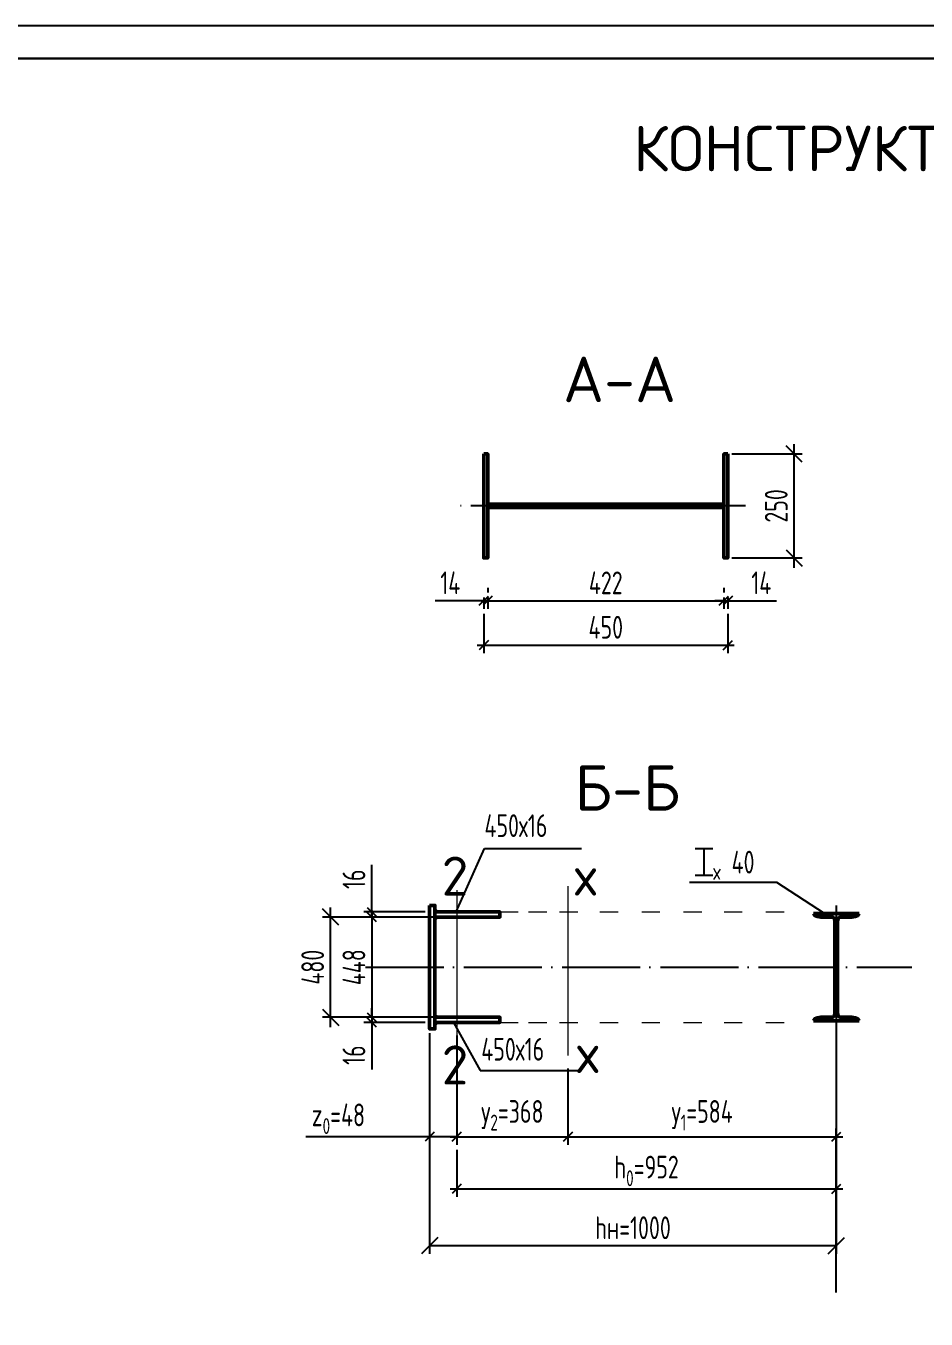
# Model space of a CAD drawing. Header units: millimetres. Extents: x -258606 to -95372, y 16759 to 83244.
# Drawn here: x -125656.2 to -125517.8, y 42147 to 42345.8 of the extents above; entities that cross this region are included whole.
import ezdxf

# ---------------------------------------------------------------- set-up
doc = ezdxf.new("R2010")
doc.units = ezdxf.units.MM
doc.header["$LTSCALE"] = 0.5
doc.linetypes.add('ACAD_ISO04W100', pattern=[30, 24, -3, 0, -3])
for name, color, linetype, lineweight in [('0.25-STAMP', 10, 'Continuous', 25), ('0.3-STAMP', 7, 'Continuous', 30), ('ТОЛСТЫЕ', 1, 'Continuous', 50), ('ТОНКИЕе', 7, 'Continuous', 5)]:
    doc.layers.add(name, color=color, linetype=linetype, lineweight=lineweight)
doc.layers.add('Осевые', color=7, linetype='ACAD_ISO04W100')
doc.layers.add('размеры', color=7, linetype='Continuous')
doc.styles.add('ГОСТ', font='isocpeur.ttf', dxfattribs={"height": 10})
doc.styles.add('прямой', font='isocpeur.ttf', dxfattribs={"width": 0.7, "height": 3.5})
doc.styles.add('РАЗМЕРЫ_20', font='txt.shx', dxfattribs={"width": 0.6, "height": 2})
doc.styles.add('Текст 3', font='isocpeur.ttf', dxfattribs={"height": 3})
doc.styles.add('ТЕКСТ_30', font='', dxfattribs={"height": 3.5})
doc.styles.get('ТЕКСТ_30').set_extended_font_data('GOST2304')
doc.dimstyles.new('РАЗМЕРЫ_20', dxfattribs={"dimtxt": 3, "dimasz": 2.5, "dimexe": 1.25, "dimexo": 0.625, "dimgap": 1, "dimtad": 3, "dimdec": 1, "dimlfac": 20, "dimrnd": 1, "dimdsep": 46, "dimtxsty": 'ТЕКСТ_30', "dimblk1": 'OBLIQUE', "dimblk2": 'OBLIQUE', "dimsah": 1, "dimcen": 2.5, "dimdle": 1.5, "dimclrt": 4, "dimadec": 0, "dimazin": 0, "dimtfac": 1, "dimtdec": 1, "dimtmove": 0, "dimatfit": 3, "dimfxl": 1, "dimtolj": 1, "dimarcsym": 0})
doc.dimstyles.new('РАЗМЕРЫ_200_2.5', dxfattribs={"dimtxt": 2, "dimasz": 1.4, "dimexe": 1.25, "dimexo": 2, "dimgap": 1, "dimtad": 3, "dimdec": 1, "dimlfac": 200, "dimrnd": 1, "dimdsep": 46, "dimtxsty": 'РАЗМЕРЫ_20', "dimblk1": 'OBLIQUE', "dimblk2": 'OBLIQUE', "dimsah": 1, "dimcen": 2.5, "dimdle": 1, "dimclrt": 256, "dimadec": 0, "dimazin": 0, "dimtfac": 1, "dimtdec": 1, "dimtmove": 0, "dimatfit": 3, "dimfxl": 1, "dimtolj": 1, "dimarcsym": 0})
doc.dimstyles.new('РАЗМЕРЫ_500', dxfattribs={"dimtxt": 10, "dimasz": 2.5, "dimexe": 1.25, "dimexo": 0.625, "dimgap": 1, "dimtad": 3, "dimdec": 1, "dimlfac": 40, "dimrnd": 1, "dimdsep": 46, "dimtxsty": 'ГОСТ', "dimblk1": 'OBLIQUE', "dimblk2": 'OBLIQUE', "dimsah": 1, "dimcen": 2.5, "dimclrt": 7, "dimadec": 0, "dimazin": 0, "dimtfac": 1, "dimtdec": 1, "dimtmove": 0, "dimatfit": 3, "dimfxl": 1, "dimtolj": 1, "dimarcsym": 0})

# ---------------------------------------------------------------- blocks, each defined once
blk = doc.blocks.new('_Oblique')
at = {"color": 0, "linetype": 'ByBlock', "lineweight": -2}
blk.add_line((-0.5, -0.5), (0.5, 0.5), dxfattribs=at)
blk = doc.blocks.new('*D678')
at = {"color": 0, "lineweight": -2, "transparency": 16777216}
for p, q in [((-125538.1, 42262.52), (-125538.1, 42281.52)), ((-125547.67, 42280.02), (-125536.85, 42280.02)), ((-125547.67, 42264.02), (-125536.85, 42264.02))]:
    blk.add_line(p, q, dxfattribs=at)
at = {"layer": 'Defpoints', "color": 0, "transparency": 16777216}
for p in [(-125548.3, 42280.02), (-125538.1, 42280.02), (-125548.3, 42264.02)]:
    blk.add_point(p, dxfattribs=at)
at = {"color": 0, "lineweight": -2, "transparency": 16777216, "xscale": 2.5, "yscale": 2.5, "zscale": 2.5}
for p, rotation in [((-125538.1, 42280.02), 90), ((-125538.1, 42264.02), 270)]:
    blk.add_blockref('_Oblique', p, dxfattribs=dict(at, rotation=rotation))
at = {"color": 4, "transparency": 16777216, "insert": (-125540.85, 42272.02), "char_height": 3.5, "attachment_point": 5, "rotation": 90, "style": 'прямой'}
blk.add_mtext('\\A1;{\\C256;250}', dxfattribs=at)
blk = doc.blocks.new('*D679')
at = {"color": 0, "lineweight": -2, "transparency": 16777216}
for p, q in [((-125609.35, 42191.89), (-125609.35, 42210.29)), ((-125583.95, 42208.79), (-125610.6, 42208.79)), ((-125583.95, 42193.39), (-125610.6, 42193.39))]:
    blk.add_line(p, q, dxfattribs=at)
at = {"layer": 'Defpoints', "color": 0, "transparency": 16777216}
for p in [(-125609.35, 42208.79), (-125583.32, 42208.79), (-125583.32, 42193.39)]:
    blk.add_point(p, dxfattribs=at)
at = {"color": 0, "lineweight": -2, "transparency": 16777216, "xscale": 2.5, "yscale": 2.5, "zscale": 2.5}
for p, rotation in [((-125609.35, 42208.79), 90), ((-125609.35, 42193.39), 270)]:
    blk.add_blockref('_Oblique', p, dxfattribs=dict(at, rotation=rotation))
at = {"color": 4, "transparency": 16777216, "insert": (-125612.1, 42201.09), "char_height": 3.5, "attachment_point": 5, "rotation": 90, "style": 'прямой'}
blk.add_mtext('\\A1;{\\C256;480}', dxfattribs=at)
blk = doc.blocks.new('*D699')
at = {"layer": 'Defpoints', "color": 0, "transparency": 16777216}
for p in [(-125594.12, 42191.59), (-125531.62, 42192.84), (-125531.62, 42158.27)]:
    blk.add_point(p, dxfattribs=at)
at = {"layer": 'размеры', "color": 0, "lineweight": -2, "transparency": 16777216}
for p, q in [((-125531.62, 42192.22), (-125531.62, 42157.02)), ((-125594.12, 42190.97), (-125594.12, 42157.02)), ((-125594.12, 42158.27), (-125531.62, 42158.27))]:
    blk.add_line(p, q, dxfattribs=at)
at = {"layer": 'размеры', "color": 0, "lineweight": -2, "transparency": 16777216, "xscale": 2.5, "yscale": 2.5, "zscale": 2.5, "rotation": 180}
blk.add_blockref('_Oblique', (-125594.12, 42158.27), dxfattribs=at)
at = {"layer": 'размеры', "color": 0, "lineweight": -2, "transparency": 16777216, "xscale": 2.5, "yscale": 2.5, "zscale": 2.5}
blk.add_blockref('_Oblique', (-125531.62, 42158.27), dxfattribs=at)
at = {"layer": 'размеры', "color": 7, "transparency": 16777216, "insert": (-125562.87, 42161.02), "char_height": 3.5, "attachment_point": 5, "style": 'прямой'}
blk.add_mtext('\\A1;hн=1000', dxfattribs=at)
blk = doc.blocks.new('*D700')
at = {"layer": 'Defpoints', "color": 0, "transparency": 16777216}
for p in [(-125594.12, 42191.59), (-125589.96, 42192.59), (-125589.96, 42175.03)]:
    blk.add_point(p, dxfattribs=at)
at = {"layer": 'размеры', "color": 0, "lineweight": -2, "transparency": 16777216}
for p, q in [((-125594.12, 42189.59), (-125594.12, 42173.78)), ((-125589.96, 42190.59), (-125589.96, 42173.78)), ((-125594.12, 42175.03), (-125613.17, 42175.03)), ((-125589.96, 42175.03), (-125595.12, 42175.03))]:
    blk.add_line(p, q, dxfattribs=at)
at = {"layer": 'размеры', "color": 0, "lineweight": -2, "transparency": 16777216, "xscale": 1.4, "yscale": 1.4, "zscale": 1.4, "rotation": 180}
blk.add_blockref('_Oblique', (-125594.12, 42175.03), dxfattribs=at)
at = {"layer": 'размеры', "color": 0, "lineweight": -2, "transparency": 16777216, "xscale": 1.4, "yscale": 1.4, "zscale": 1.4}
blk.add_blockref('_Oblique', (-125589.96, 42175.03), dxfattribs=at)
at = {"layer": 'размеры', "transparency": 16777216, "insert": (-125608.15, 42177.78), "char_height": 3.5, "attachment_point": 5, "style": 'прямой'}
blk.add_mtext('\\A1;z{\\H0.7x;\\S^ 0;}=48', dxfattribs=at)
blk = doc.blocks.new('*D701')
at = {"layer": 'Defpoints', "color": 0, "transparency": 16777216}
for p in [(-125572.86, 42187.53), (-125589.96, 42175.03), (-125572.86, 42175.03)]:
    blk.add_point(p, dxfattribs=at)
at = {"layer": 'размеры', "color": 0, "lineweight": -2, "transparency": 16777216}
for p, q in [((-125572.86, 42185.53), (-125572.86, 42173.78)), ((-125589.96, 42177.03), (-125589.96, 42176.28)), ((-125590.96, 42175.03), (-125571.86, 42175.03))]:
    blk.add_line(p, q, dxfattribs=at)
at = {"layer": 'размеры', "color": 0, "lineweight": -2, "transparency": 16777216, "xscale": 1.4, "yscale": 1.4, "zscale": 1.4, "rotation": 180}
blk.add_blockref('_Oblique', (-125589.96, 42175.03), dxfattribs=at)
at = {"layer": 'размеры', "color": 0, "lineweight": -2, "transparency": 16777216, "xscale": 1.4, "yscale": 1.4, "zscale": 1.4}
blk.add_blockref('_Oblique', (-125572.86, 42175.03), dxfattribs=at)
at = {"layer": 'размеры', "transparency": 16777216, "insert": (-125581.41, 42178.31), "char_height": 3.5, "attachment_point": 5, "style": 'прямой'}
blk.add_mtext('\\A1;у{\\H0.7x;\\S^ 2;}=368', dxfattribs=at)
blk = doc.blocks.new('*D702')
at = {"layer": 'Defpoints', "color": 0, "transparency": 16777216}
for p in [(-125572.86, 42175.03), (-125531.62, 42175.03), (-125531.62, 42149.06)]:
    blk.add_point(p, dxfattribs=at)
at = {"layer": 'размеры', "color": 0, "lineweight": -2, "transparency": 16777216}
for p, q in [((-125572.86, 42177.03), (-125572.86, 42176.28)), ((-125531.62, 42151.06), (-125531.62, 42176.28)), ((-125573.86, 42175.03), (-125530.62, 42175.03))]:
    blk.add_line(p, q, dxfattribs=at)
at = {"layer": 'размеры', "color": 0, "lineweight": -2, "transparency": 16777216, "xscale": 1.4, "yscale": 1.4, "zscale": 1.4, "rotation": 180}
blk.add_blockref('_Oblique', (-125572.86, 42175.03), dxfattribs=at)
at = {"layer": 'размеры', "color": 0, "lineweight": -2, "transparency": 16777216, "xscale": 1.4, "yscale": 1.4, "zscale": 1.4}
blk.add_blockref('_Oblique', (-125531.62, 42175.03), dxfattribs=at)
at = {"layer": 'размеры', "transparency": 16777216, "insert": (-125552.24, 42178.31), "char_height": 3.5, "attachment_point": 5, "style": 'прямой'}
blk.add_mtext('\\A1;у{\\H0.7x;\\S^ 1;}=584', dxfattribs=at)
blk = doc.blocks.new('*D703')
at = {"layer": 'Defpoints', "color": 0, "transparency": 16777216}
for p in [(-125589.96, 42175.03), (-125531.62, 42175.03), (-125531.62, 42167.01)]:
    blk.add_point(p, dxfattribs=at)
at = {"layer": 'размеры', "color": 0, "lineweight": -2, "transparency": 16777216}
for p, q in [((-125589.96, 42173.03), (-125589.96, 42165.76)), ((-125531.62, 42173.03), (-125531.62, 42165.76)), ((-125590.96, 42167.01), (-125530.62, 42167.01))]:
    blk.add_line(p, q, dxfattribs=at)
at = {"layer": 'размеры', "color": 0, "lineweight": -2, "transparency": 16777216, "xscale": 1.4, "yscale": 1.4, "zscale": 1.4, "rotation": 180}
blk.add_blockref('_Oblique', (-125589.96, 42167.01), dxfattribs=at)
at = {"layer": 'размеры', "color": 0, "lineweight": -2, "transparency": 16777216, "xscale": 1.4, "yscale": 1.4, "zscale": 1.4}
blk.add_blockref('_Oblique', (-125531.62, 42167.01), dxfattribs=at)
at = {"layer": 'размеры', "transparency": 16777216, "insert": (-125560.79, 42169.76), "char_height": 3.5, "attachment_point": 5, "style": 'прямой'}
blk.add_mtext('\\A1;h{\\H0.7x;\\S^ 0;}=952', dxfattribs=at)
blk = doc.blocks.new('*D704')
at = {"layer": 'Defpoints', "color": 0, "transparency": 16777216}
for p in [(-125592.82, 42208.79), (-125603.01, 42193.39), (-125592.82, 42193.39)]:
    blk.add_point(p, dxfattribs=at)
at = {"layer": 'размеры', "color": 0, "lineweight": -2, "transparency": 16777216}
for p, q in [((-125603.01, 42209.79), (-125603.01, 42192.39)), ((-125594.82, 42208.79), (-125604.26, 42208.79)), ((-125594.82, 42193.39), (-125604.26, 42193.39))]:
    blk.add_line(p, q, dxfattribs=at)
at = {"layer": 'размеры', "color": 0, "lineweight": -2, "transparency": 16777216, "xscale": 1.4, "yscale": 1.4, "zscale": 1.4}
for p, rotation in [((-125603.01, 42208.79), 90), ((-125603.01, 42193.39), 270)]:
    blk.add_blockref('_Oblique', p, dxfattribs=dict(at, rotation=rotation))
at = {"layer": 'размеры', "transparency": 16777216, "insert": (-125605.76, 42201.09), "char_height": 3.5, "attachment_point": 5, "rotation": 90, "style": 'прямой'}
blk.add_mtext('\\A1;448', dxfattribs=at)
blk = doc.blocks.new('*D705')
at = {"layer": 'Defpoints', "color": 0, "transparency": 16777216}
for p in [(-125603.01, 42209.59), (-125592.82, 42209.59), (-125592.82, 42208.79)]:
    blk.add_point(p, dxfattribs=at)
at = {"layer": 'размеры', "color": 0, "lineweight": -2, "transparency": 16777216}
for p, q in [((-125603.01, 42209.59), (-125603.01, 42216.84)), ((-125594.82, 42209.59), (-125604.26, 42209.59)), ((-125603.01, 42208.79), (-125603.01, 42209.59)), ((-125594.82, 42208.79), (-125604.26, 42208.79)), ((-125603.01, 42208.79), (-125603.01, 42207.39))]:
    blk.add_line(p, q, dxfattribs=at)
at = {"layer": 'размеры', "color": 0, "lineweight": -2, "transparency": 16777216, "xscale": 1.4, "yscale": 1.4, "zscale": 1.4}
for p, rotation in [((-125603.01, 42209.59), 270), ((-125603.01, 42208.79), 90)]:
    blk.add_blockref('_Oblique', p, dxfattribs=dict(at, rotation=rotation))
at = {"layer": 'размеры', "transparency": 16777216, "insert": (-125605.76, 42214.62), "char_height": 3.5, "width": 8.1667, "attachment_point": 5, "rotation": 90, "style": 'прямой'}
blk.add_mtext('\\A1;16', dxfattribs=at)
blk = doc.blocks.new('*D706')
at = {"layer": 'Defpoints', "color": 0, "transparency": 16777216}
for p in [(-125603.01, 42192.59), (-125592.82, 42193.39), (-125592.82, 42192.59)]:
    blk.add_point(p, dxfattribs=at)
at = {"layer": 'размеры', "color": 0, "lineweight": -2, "transparency": 16777216}
for p, q in [((-125603.01, 42193.39), (-125603.01, 42194.79)), ((-125594.82, 42193.39), (-125604.26, 42193.39)), ((-125594.82, 42192.59), (-125604.26, 42192.59)), ((-125603.01, 42193.39), (-125603.01, 42192.59)), ((-125603.01, 42192.59), (-125603.01, 42185.34))]:
    blk.add_line(p, q, dxfattribs=at)
at = {"layer": 'размеры', "color": 0, "lineweight": -2, "transparency": 16777216, "xscale": 1.4, "yscale": 1.4, "zscale": 1.4}
for p, rotation in [((-125603.01, 42193.39), 270), ((-125603.01, 42192.59), 90)]:
    blk.add_blockref('_Oblique', p, dxfattribs=dict(at, rotation=rotation))
at = {"layer": 'размеры', "transparency": 16777216, "insert": (-125605.76, 42187.57), "char_height": 3.5, "attachment_point": 5, "rotation": 90, "style": 'прямой'}
blk.add_mtext('\\A1;16', dxfattribs=at)
blk = doc.blocks.new('*D707')
at = {"layer": 'Defpoints', "color": 0, "transparency": 16777216}
for p in [(-125585.8, 42259.96), (-125585.2, 42259.96), (-125585.8, 42257.44)]:
    blk.add_point(p, dxfattribs=at)
at = {"layer": 'размеры', "color": 0, "lineweight": -2, "transparency": 16777216}
for p, q in [((-125585.8, 42257.44), (-125593.29, 42257.44)), ((-125585.8, 42257.96), (-125585.8, 42256.19)), ((-125585.2, 42257.44), (-125585.8, 42257.44)), ((-125585.2, 42257.96), (-125585.2, 42256.19)), ((-125585.2, 42257.44), (-125583.8, 42257.44))]:
    blk.add_line(p, q, dxfattribs=at)
at = {"layer": 'размеры', "color": 0, "lineweight": -2, "transparency": 16777216, "xscale": 1.4, "yscale": 1.4, "zscale": 1.4}
blk.add_blockref('_Oblique', (-125585.8, 42257.44), dxfattribs=at)
at = {"layer": 'размеры', "color": 0, "lineweight": -2, "transparency": 16777216, "xscale": 1.4, "yscale": 1.4, "zscale": 1.4, "rotation": 180}
blk.add_blockref('_Oblique', (-125585.2, 42257.44), dxfattribs=at)
at = {"layer": 'размеры', "transparency": 16777216, "insert": (-125590.95, 42260.19), "char_height": 3.5, "attachment_point": 5, "style": 'прямой'}
blk.add_mtext('\\A1;14', dxfattribs=at)
blk = doc.blocks.new('*D708')
at = {"layer": 'Defpoints', "color": 0, "transparency": 16777216}
for p in [(-125548.9, 42259.96), (-125585.2, 42257.44), (-125548.9, 42257.44)]:
    blk.add_point(p, dxfattribs=at)
at = {"layer": 'размеры', "color": 0, "lineweight": -2, "transparency": 16777216}
for p, q in [((-125585.2, 42259.44), (-125585.2, 42258.69)), ((-125586.2, 42257.44), (-125547.9, 42257.44)), ((-125548.9, 42257.96), (-125548.9, 42256.19))]:
    blk.add_line(p, q, dxfattribs=at)
at = {"layer": 'размеры', "color": 0, "lineweight": -2, "transparency": 16777216, "xscale": 1.4, "yscale": 1.4, "zscale": 1.4, "rotation": 180}
blk.add_blockref('_Oblique', (-125585.2, 42257.44), dxfattribs=at)
at = {"layer": 'размеры', "color": 0, "lineweight": -2, "transparency": 16777216, "xscale": 1.4, "yscale": 1.4, "zscale": 1.4}
blk.add_blockref('_Oblique', (-125548.9, 42257.44), dxfattribs=at)
at = {"layer": 'размеры', "transparency": 16777216, "insert": (-125567.05, 42260.19), "char_height": 3.5, "attachment_point": 5, "style": 'прямой'}
blk.add_mtext('\\A1;422', dxfattribs=at)
blk = doc.blocks.new('*D709')
at = {"layer": 'Defpoints', "color": 0, "transparency": 16777216}
for p in [(-125548.3, 42259.96), (-125548.9, 42257.44), (-125548.3, 42257.44)]:
    blk.add_point(p, dxfattribs=at)
at = {"layer": 'размеры', "color": 0, "lineweight": -2, "transparency": 16777216}
for p, q in [((-125548.9, 42259.44), (-125548.9, 42258.69)), ((-125548.9, 42257.44), (-125550.3, 42257.44)), ((-125548.9, 42257.44), (-125548.3, 42257.44)), ((-125548.3, 42257.96), (-125548.3, 42256.19)), ((-125548.3, 42257.44), (-125540.8, 42257.44))]:
    blk.add_line(p, q, dxfattribs=at)
at = {"layer": 'размеры', "color": 0, "lineweight": -2, "transparency": 16777216, "xscale": 1.4, "yscale": 1.4, "zscale": 1.4}
blk.add_blockref('_Oblique', (-125548.9, 42257.44), dxfattribs=at)
at = {"layer": 'размеры', "color": 0, "lineweight": -2, "transparency": 16777216, "xscale": 1.4, "yscale": 1.4, "zscale": 1.4, "rotation": 180}
blk.add_blockref('_Oblique', (-125548.3, 42257.44), dxfattribs=at)
at = {"layer": 'размеры', "transparency": 16777216, "insert": (-125543.15, 42260.19), "char_height": 3.5, "attachment_point": 5, "style": 'прямой'}
blk.add_mtext('\\A1;14', dxfattribs=at)
blk = doc.blocks.new('*D710')
at = {"layer": 'Defpoints', "color": 0, "transparency": 16777216}
for p in [(-125585.8, 42257.44), (-125548.3, 42257.44), (-125548.3, 42250.61)]:
    blk.add_point(p, dxfattribs=at)
at = {"layer": 'размеры', "color": 0, "lineweight": -2, "transparency": 16777216}
for p, q in [((-125585.8, 42255.44), (-125585.8, 42249.36)), ((-125548.3, 42255.44), (-125548.3, 42249.36)), ((-125586.8, 42250.61), (-125547.3, 42250.61))]:
    blk.add_line(p, q, dxfattribs=at)
at = {"layer": 'размеры', "color": 0, "lineweight": -2, "transparency": 16777216, "xscale": 1.4, "yscale": 1.4, "zscale": 1.4, "rotation": 180}
blk.add_blockref('_Oblique', (-125585.8, 42250.61), dxfattribs=at)
at = {"layer": 'размеры', "color": 0, "lineweight": -2, "transparency": 16777216, "xscale": 1.4, "yscale": 1.4, "zscale": 1.4}
blk.add_blockref('_Oblique', (-125548.3, 42250.61), dxfattribs=at)
at = {"layer": 'размеры', "transparency": 16777216, "insert": (-125567.05, 42253.36), "char_height": 3.5, "attachment_point": 5, "style": 'прямой'}
blk.add_mtext('\\A1;450', dxfattribs=at)

msp = doc.modelspace()

# ---------------------------------------------------------------- hatches: boundary and pattern name
h = msp.add_hatch(color=0)
h.dxf.hatch_style = 1
h.paths.add_polyline_path([(-125592.8246, 42209.59237), (-125593.32456, 42209.59237), (-125593.32456, 42210.09233)])
h = msp.add_hatch(color=0)
h.dxf.hatch_style = 1
h.paths.add_polyline_path([(-125592.8246, 42208.79237), (-125593.32456, 42208.79237), (-125593.32456, 42208.29241)])
h = msp.add_hatch(color=0)
h.dxf.hatch_style = 1
h.paths.add_polyline_path([(-125592.8246, 42193.39237), (-125593.32456, 42193.39237), (-125593.32456, 42193.89233)])
h = msp.add_hatch(color=0)
h.dxf.hatch_style = 1
h.paths.add_polyline_path([(-125592.8246, 42192.59237), (-125593.32456, 42192.59237), (-125593.32456, 42192.09241)])

# ---------------------------------------------------------------- linework, layer by layer
at = {"color": 0}
for p, q in [((-125590.02806, 42209.59237), (-125585.67053, 42219.35868)), ((-125585.67053, 42219.35868), (-125570.77055, 42219.35868)), ((-125553.32783, 42219.31723), (-125550.62055, 42219.31723)), ((-125551.98723, 42219.31723), (-125551.98723, 42215.24865)), ((-125540.76043, 42214.12067), (-125554.16607, 42214.12067)), ((-125553.32783, 42215.24865), (-125550.62055, 42215.24865)), ((-125533.41143, 42209.34237), (-125540.76043, 42214.12067)), ((-125593.3246, 42209.59237), (-125593.3246, 42210.09237)), ((-125592.8246, 42209.59237), (-125593.3246, 42210.09237)), ((-125593.3246, 42209.59237), (-125592.8246, 42209.59237)), ((-125593.3246, 42208.79237), (-125593.3246, 42208.29237)), ((-125593.3246, 42208.79237), (-125592.8246, 42208.79237)), ((-125592.8246, 42208.79237), (-125593.3246, 42208.29237)), ((-125593.3246, 42193.39237), (-125593.3246, 42193.89237)), ((-125592.8246, 42193.39237), (-125593.3246, 42193.89237)), ((-125593.3246, 42193.39237), (-125592.8246, 42193.39237)), ((-125593.3246, 42192.59237), (-125593.3246, 42192.09237)), ((-125593.3246, 42192.59237), (-125592.8246, 42192.59237)), ((-125592.8246, 42192.59237), (-125593.3246, 42192.09237)), ((-125590.44399, 42192.59237), (-125586.3676, 42185.18263)), ((-125586.3676, 42185.18263), (-125570.76477, 42185.18263))]:
    msp.add_line(p, q, dxfattribs=at)
at = {"layer": '0.25-STAMP', "color": 0}
msp.add_lwpolyline([(-125999.35286, 41751.8386), (-125158.35286, 41751.8386), (-125158.35286, 42345.8386), (-125999.35286, 42345.8386), (-125999.35286, 41751.8386)], dxfattribs=at)
at = {"layer": '0.3-STAMP', "color": 0}
msp.add_lwpolyline([(-125979.35286, 41756.8386), (-125163.35286, 41756.8386), (-125163.35286, 42340.8386), (-125979.35286, 42340.8386), (-125979.35286, 41756.8386)], dxfattribs=at)
at = {"layer": 'Осевые', "color": 0}
for p, q in [((-125545.60068, 42272.01673), (-125590.86234, 42272.01673)), ((-125531.6246, 42210.59237), (-125531.6246, 42181.32917)), ((-125603.9588, 42201.09237), (-125519.98883, 42201.09237))]:
    msp.add_line(p, q, dxfattribs=at)
at = {"layer": 'ТОЛСТЫЕ', "color": 0}
for p, q in [((-125535.1246, 42209.34237), (-125528.1246, 42209.34237)), ((-125531.8246, 42208.18407), (-125531.8246, 42201.09237)), ((-125531.4246, 42208.18407), (-125531.4246, 42201.09237)), ((-125531.8246, 42194.00066), (-125531.8246, 42201.09237)), ((-125531.4246, 42194.00066), (-125531.4246, 42201.09237)), ((-125535.1246, 42192.84237), (-125528.1246, 42192.84237))]:
    msp.add_line(p, q, dxfattribs=at)
for points in [[(-125585.79964, 42280.01673), (-125585.19964, 42280.01673), (-125585.19964, 42264.01673), (-125585.79964, 42264.01673)], [(-125548.29964, 42280.01673), (-125548.89964, 42280.01673), (-125548.89964, 42264.01673), (-125548.29964, 42264.01673)], [(-125585.19964, 42272.26673), (-125548.89964, 42272.26673), (-125548.89964, 42271.76673), (-125585.19964, 42271.76673)], [(-125594.1246, 42210.59237), (-125593.3246, 42210.59237), (-125593.3246, 42191.59237), (-125594.1246, 42191.59237)], [(-125593.3246, 42209.59237), (-125583.3246, 42209.59237), (-125583.3246, 42208.79237), (-125593.3246, 42208.79237)], [(-125593.3246, 42192.59237), (-125583.3246, 42192.59237), (-125583.3246, 42193.39237), (-125593.3246, 42193.39237)]]:
    msp.add_lwpolyline(points, close=True, dxfattribs=at)
for points in [[(-125535.1246, 42209.34237), (-125535.06198, 42208.79237), (-125533.17714, 42208.79237), (-125532.36783, 42208.79237), (-125531.92281, 42208.79237), (-125531.8246, 42208.18407)], [(-125528.1246, 42209.34237), (-125528.18722, 42208.79237), (-125530.07206, 42208.79237), (-125530.88138, 42208.79237), (-125531.3264, 42208.79237), (-125531.4246, 42208.18407)], [(-125535.1246, 42192.84237), (-125535.06198, 42193.39237), (-125533.17714, 42193.39237), (-125532.36783, 42193.39237), (-125531.92281, 42193.39237), (-125531.8246, 42194.00066)], [(-125528.1246, 42192.84237), (-125528.18722, 42193.39237), (-125530.07206, 42193.39237), (-125530.88138, 42193.39237), (-125531.3264, 42193.39237), (-125531.4246, 42194.00066)]]:
    msp.add_open_spline(points, degree=3, dxfattribs=at)
at = {"layer": 'ТОНКИЕе', "color": 0}
for points in [[(-125550.49327, 42216.31278), (-125549.57733, 42214.61763)], [(-125549.47965, 42216.17632), (-125550.49327, 42214.59811)], [(-125572.86047, 42213.55673), (-125572.86047, 42187.52538)], [(-125589.95588, 42212.93033), (-125589.95588, 42187.21497)], [(-125583.3246, 42209.59237), (-125580.52853, 42209.59237)], [(-125578.91744, 42209.59237), (-125576.12137, 42209.59237)], [(-125574.15531, 42209.59237), (-125571.35924, 42209.59237)], [(-125567.95542, 42209.59237), (-125565.15935, 42209.59237)], [(-125561.52331, 42209.59237), (-125558.72724, 42209.59237)], [(-125555.0912, 42209.59237), (-125552.29513, 42209.59237)], [(-125548.86622, 42209.59237), (-125546.07015, 42209.59237)], [(-125542.43411, 42209.59237), (-125539.63804, 42209.59237)], [(-125583.3246, 42192.59237), (-125580.52853, 42192.59237)], [(-125578.91744, 42192.59237), (-125576.12137, 42192.59237)], [(-125574.15531, 42192.59237), (-125571.35924, 42192.59237)], [(-125567.95542, 42192.59237), (-125565.15935, 42192.59237)], [(-125561.52331, 42192.59237), (-125558.72724, 42192.59237)], [(-125555.0912, 42192.59237), (-125552.29513, 42192.59237)], [(-125548.86622, 42192.59237), (-125546.07015, 42192.59237)], [(-125542.43411, 42192.59237), (-125539.63804, 42192.59237)]]:
    msp.add_lwpolyline(points, dxfattribs=at)

# ---------------------------------------------------------------- texts
at = {"color": 0, "char_height": 3.5, "attachment_point": 1, "style": 'прямой'}
for s, insert in [('450х16', (-125585.69802, 42224.60414)), ('40', (-125547.712, 42218.99494)), ('450х16', (-125586.18494, 42190.2266))]:
    msp.add_mtext_dynamic_manual_height_columns(s, width=17.4002808, gutter_width=17.5, heights=[0], dxfattribs=dict(at, insert=insert))
at = {"layer": 'ТОНКИЕе', "color": 0, "attachment_point": 1}
for s, width, gutter_width, insert, char_height, style in [('КОНСТРУКТИВНАЯ СХЕМА КОЛОННЫ', 597.424223, 35, (-125562.83833, 42330.48483), 7, 'Текст 3'), ('А-А', 597.424223, 35, (-125573.61279, 42294.97709), 7, 'Текст 3'), ('Б-Б', 597.424223, 35, (-125571.83165, 42232.16797), 7, 'Текст 3'), ('2', 2.7805076, 50, (-125592.27158, 42218.10345), 6, 'ГОСТ'), ('х', 2.7805076, 50, (-125571.82595, 42218.10345), 6, 'ГОСТ'), ('2', 2.7805076, 50, (-125592.27158, 42189.06088), 6, 'ГОСТ'), ('х', 2.7805076, 50, (-125571.48884, 42190.81895), 6, 'ГОСТ')]:
    msp.add_mtext_dynamic_manual_height_columns(s, width=width, gutter_width=gutter_width, heights=[0], dxfattribs=dict(at, insert=insert, char_height=char_height, style=style))

# ---------------------------------------------------------------- dimensions: what is measured, and where the dimension line sits
at = {"color": 0}
dim = msp.add_linear_dim(base=(-125538.09674, 42280.01673), p1=(-125548.29964, 42264.01673), p2=(-125548.29964, 42280.01673), angle=90, text='{\\C256;250}', dimstyle='РАЗМЕРЫ_20', override={"dimtxsty": 'прямой'}, dxfattribs=at)
dim.commit()
dim.dimension.update_dxf_attribs({"geometry": '*D678', "text_midpoint": (-125540.84674, 42272.01673)})
dim = msp.add_linear_dim(base=(-125609.35254, 42208.79237), p1=(-125583.3246, 42193.39237), p2=(-125583.3246, 42208.79237), angle=90, text='{\\C256;480}', dimstyle='РАЗМЕРЫ_20', override={"dimtxsty": 'прямой'}, dxfattribs=at)
dim.commit()
dim.dimension.update_dxf_attribs({"geometry": '*D679', "text_midpoint": (-125609.35254, 42201.09237), "dimtype": 160})
at = {"layer": 'размеры', "color": 0}
for base, p1, p2, text, picture, middle in [((-125585.79964, 42257.43508), (-125585.19964, 42259.95907), (-125585.79964, 42259.95907), '14', '*D707', (-125590.94714, 42260.18508)), ((-125548.89964, 42257.43508), (-125585.19964, 42257.43508), (-125548.89964, 42259.95907), '422', '*D708', (-125567.04964, 42260.18508)), ((-125548.29964, 42257.43508), (-125548.89964, 42257.43508), (-125548.29964, 42259.95907), '14', '*D709', (-125543.15214, 42260.18508)), ((-125548.29964, 42250.60516), (-125585.79964, 42257.43508), (-125548.29964, 42257.43508), '450', '*D710', (-125567.04964, 42253.35516)), ((-125531.6246, 42175.03066), (-125572.86047, 42175.03066), (-125531.6246, 42149.06416), 'у{\\H0.7x;\\S^ 1;}=584', '*D702', (-125552.24254, 42178.30566))]:
    dim = msp.add_linear_dim(base=base, p1=p1, p2=p2, text=text, dimstyle='РАЗМЕРЫ_200_2.5', override={"dimtxsty": 'прямой'}, dxfattribs=at)
    dim.commit()
    dim.dimension.update_dxf_attribs({"geometry": picture, "text_midpoint": middle})
for base, p1, p2, text, picture, middle in [((-125603.00557, 42209.59237), (-125592.8246, 42208.79237), (-125592.8246, 42209.59237), '16', '*D705', (-125605.75557, 42214.61737)), ((-125603.00557, 42193.39237), (-125592.8246, 42208.79237), (-125592.8246, 42193.39237), '448', '*D704', (-125605.75557, 42201.09237)), ((-125603.00557, 42192.59237), (-125592.8246, 42193.39237), (-125592.8246, 42192.59237), '16', '*D706', (-125605.75557, 42187.56737))]:
    dim = msp.add_linear_dim(base=base, p1=p1, p2=p2, angle=90, text=text, dimstyle='РАЗМЕРЫ_200_2.5', override={"dimtxsty": 'прямой'}, dxfattribs=at)
    dim.commit()
    dim.dimension.update_dxf_attribs({"geometry": picture, "text_midpoint": middle})
for base, p1, p2, text, dimstyle, picture, middle in [((-125589.95588, 42175.03066), (-125594.1246, 42191.59237), (-125589.95588, 42192.59237), 'z{\\H0.7x;\\S^ 0;}=48', 'РАЗМЕРЫ_200_2.5', '*D700', (-125608.1504, 42175.03066)), ((-125531.6246, 42158.26826), (-125594.1246, 42191.59237), (-125531.6246, 42192.84237), 'hн=1000', 'РАЗМЕРЫ_500', '*D699', (-125562.8746, 42158.26826)), ((-125572.86047, 42175.03066), (-125589.95588, 42175.03066), (-125572.86047, 42187.52538), 'у{\\H0.7x;\\S^ 2;}=368', 'РАЗМЕРЫ_200_2.5', '*D701', (-125581.40817, 42175.03066)), ((-125531.6246, 42167.0065), (-125589.95588, 42175.03066), (-125531.6246, 42175.03066), 'h{\\H0.7x;\\S^ 0;}=952', 'РАЗМЕРЫ_200_2.5', '*D703', (-125560.79024, 42167.0065))]:
    dim = msp.add_linear_dim(base=base, p1=p1, p2=p2, text=text, dimstyle=dimstyle, override={"dimtxsty": 'прямой'}, dxfattribs=at)
    dim.commit()
    dim.dimension.update_dxf_attribs({"geometry": picture, "text_midpoint": middle, "dimtype": 160})

doc.saveas('drawing.dxf')
